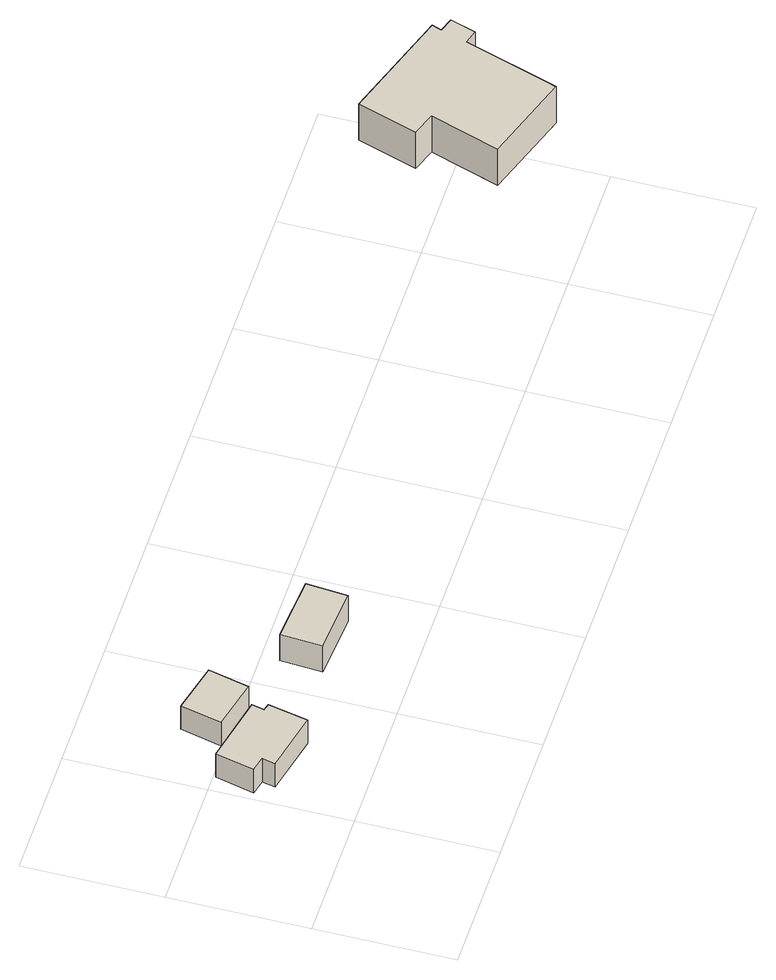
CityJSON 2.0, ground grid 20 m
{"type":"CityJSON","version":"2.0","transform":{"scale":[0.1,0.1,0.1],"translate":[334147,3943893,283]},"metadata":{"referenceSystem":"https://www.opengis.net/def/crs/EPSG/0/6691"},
"CityObjects":{
"building1":{"type":"Building","attributes":{"usage":"411","measuredHeight":5.1,"storeysAboveGround":1,"BuildingIDAttribute.prefecture":"14","BuildingIDAttribute.city":"14151","BuildingDetailAttribute.totalFloorArea":71.31,"BuildingDetailAttribute.buildingFootprintArea":71.31,"BuildingDetailAttribute.buildingStructureType":"601","BuildingDetailAttribute.buildingStructureOrgType":"1","BuildingDetailAttribute.orgUsage":"10","BuildingDetailAttribute.surveyYear":2015,"BuildingLandSlideRiskAttribute.description":"1","BuildingLandSlideRiskAttribute.areaType":"1"},"geometry":[{"type":"Solid","lod":"1","boundaries":[[[[0,1,2,3,4,5,6,7]],[[6,8,9,7]],[[5,10,8,6]],[[4,11,10,5]],[[3,12,11,4]],[[2,13,12,3]],[[1,14,13,2]],[[0,15,14,1]],[[7,9,15,0]],[[8,10,11,12,13,14,15,9]]]]}]},
"building2":{"type":"Building","attributes":{"usage":"411","measuredHeight":5.2,"storeysAboveGround":1,"BuildingIDAttribute.prefecture":"14","BuildingIDAttribute.city":"14151","BuildingDetailAttribute.totalFloorArea":40.73,"BuildingDetailAttribute.buildingFootprintArea":40.73,"BuildingDetailAttribute.buildingStructureType":"601","BuildingDetailAttribute.buildingStructureOrgType":"1","BuildingDetailAttribute.orgUsage":"10","BuildingDetailAttribute.surveyYear":2015,"BuildingLandSlideRiskAttribute.description":"1","BuildingLandSlideRiskAttribute.areaType":"1"},"geometry":[{"type":"Solid","lod":"1","boundaries":[[[[16,17,18,19]],[[18,20,21,19]],[[17,22,20,18]],[[16,23,22,17]],[[19,21,23,16]],[[20,22,23,21]]]]}]},
"building3":{"type":"Building","attributes":{"usage":"411","measuredHeight":6.1,"storeysAboveGround":1,"BuildingIDAttribute.prefecture":"14","BuildingIDAttribute.city":"14151","BuildingDetailAttribute.totalFloorArea":52.03,"BuildingDetailAttribute.buildingFootprintArea":52.03,"BuildingDetailAttribute.buildingStructureType":"601","BuildingDetailAttribute.buildingStructureOrgType":"1","BuildingDetailAttribute.orgUsage":"10","BuildingDetailAttribute.surveyYear":2015,"BuildingLandSlideRiskAttribute.description":"1","BuildingLandSlideRiskAttribute.areaType":"1"},"geometry":[{"type":"Solid","lod":"1","boundaries":[[[[24,25,26,27]],[[26,28,29,27]],[[25,30,28,26]],[[24,31,30,25]],[[27,29,31,24]],[[28,30,31,29]]]]}]},
"building4":{"type":"Building","attributes":{"usage":"452","measuredHeight":7.9,"storeysAboveGround":1,"BuildingIDAttribute.prefecture":"14","BuildingIDAttribute.city":"14151","BuildingDetailAttribute.totalFloorArea":257.92,"BuildingDetailAttribute.buildingFootprintArea":257.92,"BuildingDetailAttribute.buildingStructureType":"610","BuildingDetailAttribute.buildingStructureOrgType":"2","BuildingDetailAttribute.orgUsage":"193","BuildingDetailAttribute.surveyYear":2015,"BuildingLandSlideRiskAttribute.description":"1","BuildingLandSlideRiskAttribute.areaType":"1"},"geometry":[{"type":"Solid","lod":"1","boundaries":[[[[32,33,34,35,36,37,38,39,40,41,42]],[[41,43,44,42]],[[40,45,43,41]],[[39,46,45,40]],[[38,47,46,39]],[[37,48,47,38]],[[36,49,48,37]],[[35,50,49,36]],[[34,51,50,35]],[[33,52,51,34]],[[32,53,52,33]],[[42,44,53,32]],[[43,45,46,47,48,49,50,51,52,53,44]]]]}]}
},
"vertices":[
[125,154,15],[113,97,15],[26,116,15],[30,135,15],[8,140,15],[21,196,15],[119,175,15],[115,157,15],[119,175,60],[115,157,60],[21,196,60],[8,140,60],[30,135,60],[26,116,60],[113,97,60],[125,154,60],
[167,248,10],[153,189,10],[81,206,10],[95,265,10],[81,206,55],[95,265,55],[153,189,55],[167,248,55],
[335,106,17],[239,113,17],[243,173,17],[340,166,17],[243,173,67],[340,166,67],[239,113,67],[335,106,67],
[873,149,353],[839,161,353],[867,247,353],[1005,202,353],[1029,194,353],[1024,180,353],[1045,173,353],[1033,136,353],[1013,142,353],[969,7,353],[840,49,353],[969,7,423],[840,49,423],[1013,142,423],[1033,136,423],[1045,173,423],[1024,180,423],[1029,194,423],[1005,202,423],[867,247,423],[839,161,423],[873,149,423]
]}
